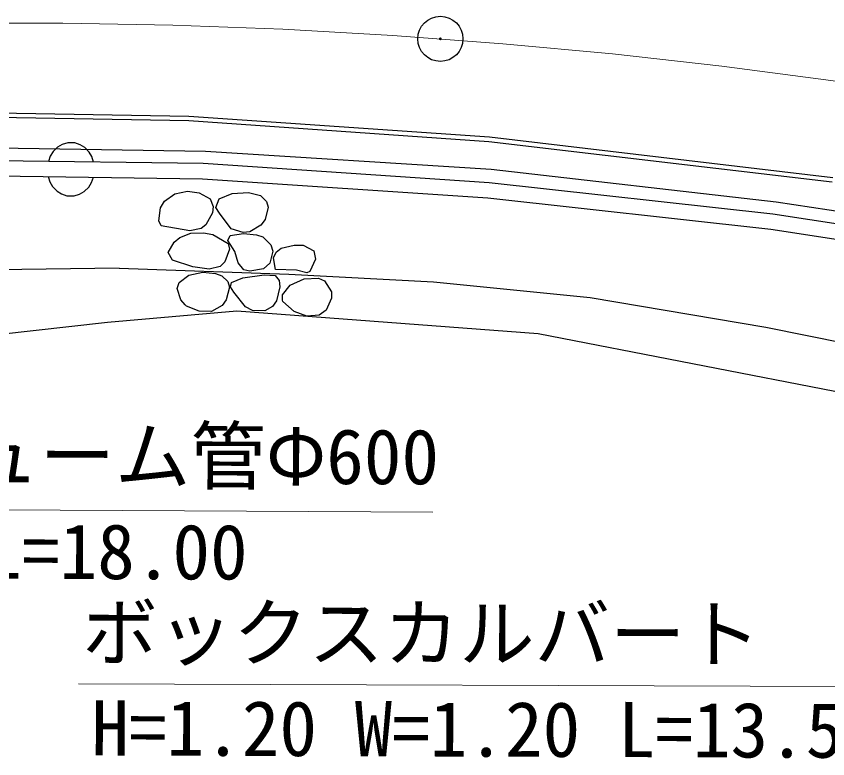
# Model space of a CAD drawing. Units: millimetres, scale not verified. Extents: x 40000 to 680000, y 20000 to 380000.
# Drawn here: x 354097 to 381012, y 272864 to 297492 of the extents above; entities that cross this region are included whole.
import ezdxf
from ezdxf.enums import TextEntityAlignment as Align

# ---------------------------------------------------------------- set-up
doc = ezdxf.new("R2010")
doc.units = ezdxf.units.MM
doc.header["$LTSCALE"] = 1000
doc.linetypes.add('CHAIN', pattern=[18.5, 12, -1.5, 3.5, -1.5])
for name, color, linetype, lineweight in [('M-BGD', 7, 'Continuous', 25), ('M-BMK', 2, 'CHAIN', 13), ('M-BMK-SRVR', 3, 'Continuous', 25), ('M-STR-HTXT', 7, 'Continuous', 13)]:
    doc.layers.add(name, color=color, linetype=linetype, lineweight=lineweight)
doc.styles.add('ＭＳ ゴシック', font='')
doc.styles.get('ＭＳ ゴシック').set_extended_font_data('MS Gothic')

msp = doc.modelspace()

# ---------------------------------------------------------------- linework, layer by layer
at = {"layer": 'M-BGD'}
for p, q in [((353092, 294297), (359825, 294181)), ((359825, 294181), (369789, 293487)), ((353093, 294147), (359819, 294031)), ((359819, 294031), (369775, 293338)), ((369789, 293487), (381184, 292147)), ((360377, 293010), (351555, 293148)), ((355471, 293152), (355319, 293004)), ((355622, 293240), (355471, 293152)), ((355803, 293297), (355622, 293240)), ((356043, 293294), (355803, 293297)), ((356222, 293231), (356043, 293294)), ((356371, 293139), (356222, 293231)), ((356519, 292987), (356371, 293139)), ((369775, 293338), (381163, 291999)), ((355227, 292856), (355164, 292676)), ((355319, 293004), (355227, 292856)), ((356607, 292836), (356519, 292987)), ((356664, 292655), (356607, 292836)), ((369847, 292410), (360377, 293010)), ((360297, 292603), (351532, 292728)), ((369783, 291971), (360297, 292603)), ((379302, 291325), (369847, 292410)), ((351537, 292228), (360277, 292103)), ((355157, 292176), (355214, 291996)), ((356594, 291976), (356657, 292155)), ((360277, 292103), (369739, 291473)), ((355214, 291996), (355302, 291844)), ((355302, 291844), (355450, 291692)), ((356350, 291679), (356502, 291827)), ((356502, 291827), (356594, 291976)), ((379187, 290927), (369783, 291971)), ((355450, 291692), (355599, 291600)), ((355599, 291600), (355778, 291537)), ((355778, 291537), (356018, 291534)), ((356018, 291534), (356198, 291591)), ((356198, 291591), (356350, 291679)), ((359014, 291356), (359353, 291604)), ((359353, 291604), (359779, 291693)), ((359779, 291693), (360168, 291638)), ((360168, 291638), (360528, 291440)), ((360831, 291439), (361259, 291617)), ((361259, 291617), (361799, 291650)), ((361799, 291650), (362200, 291542)), ((362200, 291542), (362396, 291350)), ((358882, 291133), (359014, 291356)), ((360528, 291440), (360629, 291181)), ((360721, 291152), (360831, 291439)), ((362396, 291350), (362453, 291164)), ((369739, 291473), (379122, 290431)), ((388791, 289895), (379302, 291325)), ((358830, 290703), (358882, 291133)), ((360605, 290968), (360386, 290572)), ((360629, 291181), (360605, 290968)), ((360838, 290960), (360721, 291152)), ((361224, 290439), (360838, 290960)), ((362453, 291164), (362349, 290745)), ((358907, 290535), (358830, 290703)), ((362349, 290745), (362213, 290559)), ((388674, 289474), (379187, 290927)), ((359851, 290378), (358907, 290535)), ((360228, 290446), (359851, 290378)), ((360386, 290572), (360228, 290446)), ((361628, 290318), (361224, 290439)), ((362213, 290559), (361845, 290340)), ((379122, 290431), (388596, 288980)), ((359335, 290003), (359518, 290156)), ((359518, 290156), (359890, 290299)), ((359890, 290299), (360309, 290306)), ((360309, 290306), (360612, 290247)), ((360612, 290247), (361130, 289955)), ((361113, 290053), (361187, 290216)), ((361187, 290216), (361637, 290286)), ((361845, 290340), (361628, 290318)), ((361637, 290286), (362067, 290239)), ((362067, 290239), (362272, 290171)), ((362272, 290171), (362540, 289910)), ((359139, 289656), (359335, 290003)), ((361343, 289690), (361113, 290053)), ((361130, 289955), (361168, 289764)), ((362540, 289910), (362602, 289705)), ((362879, 289796), (363316, 289902)), ((363316, 289902), (363612, 289894)), ((363612, 289894), (363962, 289708)), ((359284, 289399), (359139, 289656)), ((361168, 289764), (361020, 289351)), ((361457, 289316), (361343, 289690)), ((362602, 289705), (362507, 289299)), ((362627, 289483), (362722, 289670)), ((362722, 289670), (362879, 289796)), ((363962, 289708), (364019, 289432)), ((359951, 289185), (359284, 289399)), ((361020, 289351), (360862, 289196)), ((362697, 289089), (362627, 289483)), ((364019, 289432), (363835, 289026)), ((357507, 289135), (345504, 288975)), ((357507, 289135), (363133, 288932)), ((360495, 289108), (359951, 289185)), ((360862, 289196), (360495, 289108)), ((361646, 289086), (361457, 289316)), ((361849, 289031), (361646, 289086)), ((362296, 289117), (361849, 289031)), ((362507, 289299), (362296, 289117)), ((363394, 289069), (362697, 289089)), ((363735, 288977), (363394, 289069)), ((359502, 288665), (359821, 288907)), ((359821, 288907), (360285, 289006)), ((360285, 289006), (360705, 288961)), ((360705, 288961), (360912, 288885)), ((360912, 288885), (361113, 288694)), ((361233, 288664), (361617, 288810)), ((361617, 288810), (362317, 288916)), ((362317, 288916), (362686, 288894)), ((362686, 288894), (362813, 288725)), ((363133, 288932), (367938, 288681)), ((363641, 288786), (364122, 288805)), ((363835, 289026), (363735, 288977)), ((364122, 288805), (364325, 288720)), ((359434, 288465), (359502, 288665)), ((361113, 288694), (361167, 288506)), ((361208, 288515), (361233, 288664)), ((362813, 288725), (362844, 288519)), ((362928, 288250), (363187, 288571)), ((363187, 288571), (363641, 288786)), ((364325, 288720), (364550, 288356)), ((367938, 288681), (373131, 288161)), ((359556, 288082), (359434, 288465)), ((361167, 288506), (361060, 288086)), ((361319, 288342), (361208, 288515)), ((361706, 287857), (361319, 288342)), ((362844, 288519), (362730, 288057)), ((364550, 288356), (364551, 288139)), ((359697, 287918), (359556, 288082)), ((361060, 288086), (360925, 287900)), ((362730, 288057), (362596, 287866)), ((362924, 288078), (362928, 288250)), ((362939, 288033), (362924, 288078)), ((363311, 287698), (362939, 288033)), ((364551, 288139), (364376, 287744)), ((373131, 288161), (378958, 287176)), ((357126, 287340), (361412, 287724)), ((359742, 287879), (359697, 287918)), ((360169, 287706), (359742, 287879)), ((360925, 287900), (360577, 287694)), ((361412, 287724), (371412, 286972)), ((361929, 287737), (361706, 287857)), ((362341, 287716), (361929, 287737)), ((362596, 287866), (362341, 287716)), ((364376, 287744), (364141, 287574)), ((360577, 287694), (360169, 287706)), ((363733, 287541), (363311, 287698)), ((364141, 287574), (363733, 287541)), ((351520, 286724), (357126, 287340)), ((371412, 286972), (382434, 284827)), ((378958, 287176), (389028, 285170))]:
    msp.add_line(p, q, dxfattribs=at)
at = {"layer": 'M-BMK'}
msp.add_lwpolyline([(395491, 292783), (391916, 293527), (388328, 294204), (384727, 294814), (381116, 295357), (377495, 295832), (373867, 296240), (370231, 296580), (366589, 296853), (362943, 297058), (359294, 297194), (355643, 297263), (351991, 297264), (348340, 297197), (344691, 297061), (341045, 296858), (337403, 296587)], dxfattribs=at)
at = {"layer": 'M-BMK-SRVR'}
for radius in [750, 29.9]:
    msp.add_circle((368163, 296742), radius, dxfattribs=at)
at = {"layer": 'M-STR-HTXT'}
for p, q in [((349477, 281143), (367916, 281046)), ((356164, 275345), (383250, 275260))]:
    msp.add_line(p, q, dxfattribs=at)

# ---------------------------------------------------------------- texts
at = {"layer": 'M-STR-HTXT', "style": 'ＭＳ ゴシック'}
for s, p in [('ヒューム管Φ600', (349870, 281473)), ('L=18.00', (353038, 278286)), ('ボックスカルバート', (356283, 275598)), ('H=1.20 W=1.20 L=13.50', (356587, 272425))]:
    msp.add_text(s, height=1833, rotation=359.82, dxfattribs=at).set_placement(p, align=Align.BOTTOM_LEFT)

doc.saveas('drawing.dxf')
